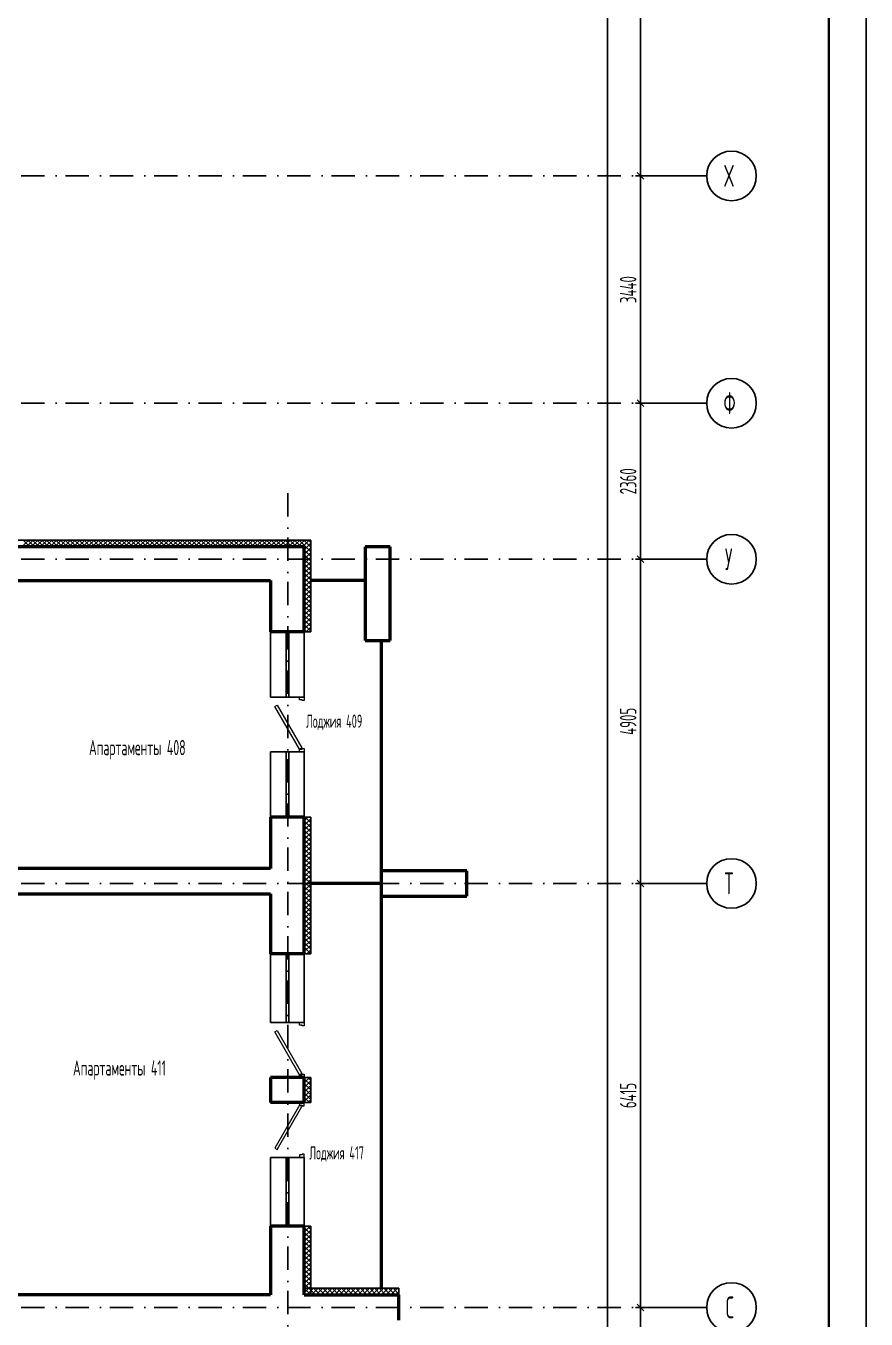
# Model space of a CAD drawing. Extents: x -1560602 to 321118, y -2308202 to -430103.
# Drawn here: x -1489144 to -1476440, y -2264810 to -2245244 of the extents above; entities that cross this region are included whole.
import ezdxf

# ---------------------------------------------------------------- set-up
doc = ezdxf.new("R2010")
doc.units = 0
doc.header["$MEASUREMENT"] = 0
doc.header["$PDSIZE"] = -5
doc.linetypes.add('Dot & Dashed', pattern=[670.277762, 352.777767, -176.388884, 0, -141.111112])
doc.linetypes.add('Штрихпунктирная', pattern=[0.670278, 0.352778, -0.176389, 0, -0.141111])
doc.layers.get('0').update_dxf_attribs({"color": 255, "linetype": 'CONTINUOUS'})
doc.layers.get('Defpoints').update_dxf_attribs({"linetype": 'CONTINUOUS'})
doc.layers.add('Двери', color=4, linetype='CONTINUOUS', lineweight=15)
doc.layers.add('стены', color=5, linetype='CONTINUOUS', lineweight=50)
for name, color, linetype in [('Оси', 253, 'Dot & Dashed'), ('отделка', 240, 'CONTINUOUS'), ('Текст', 7, 'CONTINUOUS'), ('Утеплитель', 6, 'CONTINUOUS')]:
    doc.layers.add(name, color=color, linetype=linetype)
doc.styles.add('GOST 2.304', font='CS_Gost2304.shx', dxfattribs={"width": 0.7})
doc.styles.get("Standard").update_dxf_attribs({"font": 'spds.shx', "width": 0.7, "height": 250})
doc.dimstyles.new('SPDS', dxfattribs={"dimscale": 100, "dimtxt": 2.5, "dimasz": 1, "dimexe": 0.75, "dimexo": 0.625, "dimtad": 1, "dimdec": 0, "dimtxsty": 'GOST 2.304', "dimblk": 'OBLIQUE', "dimcen": 2.5, "dimdle": 1, "dimadec": 0, "dimazin": 2, "dimtfac": 0.75, "dimtdec": 0, "dimtmove": 0, "dimatfit": 0, "dimfxl": 1, "dimtolj": 1, "dimarcsym": 1})

# ---------------------------------------------------------------- blocks, each defined once
blk = doc.blocks.new('_Oblique')
at = {"color": 0, "linetype": 'ByBlock', "lineweight": -2}
blk.add_line((-0.5, -0.5), (0.5, 0.5), dxfattribs=at)
blk = doc.blocks.new('*D228')
at = {"layer": 'Defpoints', "color": 0, "transparency": 16777216}
for p in [(-1479851, -2264634), (-1478851, -2264634), (-1478851, -2269464)]:
    blk.add_point(p, dxfattribs=at)
at = {"layer": 'отделка', "color": 0, "lineweight": -2, "transparency": 16777216}
for p, q in [((-1479851, -2269564), (-1479851, -2264534)), ((-1478913, -2264634), (-1479926, -2264634)), ((-1478913, -2269464), (-1479926, -2269464))]:
    blk.add_line(p, q, dxfattribs=at)
at = {"layer": 'отделка', "color": 0, "lineweight": -2, "transparency": 16777216, "xscale": 100, "yscale": 100, "zscale": 100}
for p, rotation in [((-1479851, -2264634), 90), ((-1479851, -2269464), 270)]:
    blk.add_blockref('_Oblique', p, dxfattribs=dict(at, rotation=rotation))
at = {"layer": 'отделка', "color": 0, "transparency": 16777216, "insert": (-1480038, -2267049), "char_height": 250, "attachment_point": 5, "rotation": 90, "style": 'GOST 2.304'}
blk.add_mtext('\\A1;4830', dxfattribs=at)
blk = doc.blocks.new('*D229')
at = {"layer": 'Defpoints', "color": 0, "transparency": 16777216}
for p in [(-1479851, -2258219), (-1478851, -2258219), (-1478851, -2264634)]:
    blk.add_point(p, dxfattribs=at)
at = {"layer": 'отделка', "color": 0, "lineweight": -2, "transparency": 16777216}
for p, q in [((-1479851, -2264734), (-1479851, -2258119)), ((-1478913, -2258219), (-1479926, -2258219)), ((-1478913, -2264634), (-1479926, -2264634))]:
    blk.add_line(p, q, dxfattribs=at)
at = {"layer": 'отделка', "color": 0, "lineweight": -2, "transparency": 16777216, "xscale": 100, "yscale": 100, "zscale": 100}
for p, rotation in [((-1479851, -2258219), 90), ((-1479851, -2264634), 270)]:
    blk.add_blockref('_Oblique', p, dxfattribs=dict(at, rotation=rotation))
at = {"layer": 'отделка', "color": 0, "transparency": 16777216, "insert": (-1480038, -2261426), "char_height": 250, "attachment_point": 5, "rotation": 90, "style": 'GOST 2.304'}
blk.add_mtext('\\A1;6415', dxfattribs=at)
blk = doc.blocks.new('*D230')
at = {"layer": 'Defpoints', "color": 0, "transparency": 16777216}
for p in [(-1479851, -2253314), (-1478851, -2253314), (-1478851, -2258219)]:
    blk.add_point(p, dxfattribs=at)
at = {"layer": 'отделка', "color": 0, "lineweight": -2, "transparency": 16777216}
for p, q in [((-1479851, -2258319), (-1479851, -2253214)), ((-1478913, -2253314), (-1479926, -2253314)), ((-1478913, -2258219), (-1479926, -2258219))]:
    blk.add_line(p, q, dxfattribs=at)
at = {"layer": 'отделка', "color": 0, "lineweight": -2, "transparency": 16777216, "xscale": 100, "yscale": 100, "zscale": 100}
for p, rotation in [((-1479851, -2253314), 90), ((-1479851, -2258219), 270)]:
    blk.add_blockref('_Oblique', p, dxfattribs=dict(at, rotation=rotation))
at = {"layer": 'отделка', "color": 0, "transparency": 16777216, "insert": (-1480038, -2255766), "char_height": 250, "attachment_point": 5, "rotation": 90, "style": 'GOST 2.304'}
blk.add_mtext('\\A1;4905', dxfattribs=at)
blk = doc.blocks.new('*D231')
at = {"layer": 'Defpoints', "color": 0, "transparency": 16777216}
for p in [(-1479851, -2250954), (-1478851, -2250954), (-1478851, -2253314)]:
    blk.add_point(p, dxfattribs=at)
at = {"layer": 'отделка', "color": 0, "lineweight": -2, "transparency": 16777216}
for p, q in [((-1479851, -2253414), (-1479851, -2250854)), ((-1478913, -2250954), (-1479926, -2250954)), ((-1478913, -2253314), (-1479926, -2253314))]:
    blk.add_line(p, q, dxfattribs=at)
at = {"layer": 'отделка', "color": 0, "lineweight": -2, "transparency": 16777216, "xscale": 100, "yscale": 100, "zscale": 100}
for p, rotation in [((-1479851, -2250954), 90), ((-1479851, -2253314), 270)]:
    blk.add_blockref('_Oblique', p, dxfattribs=dict(at, rotation=rotation))
at = {"layer": 'отделка', "color": 0, "transparency": 16777216, "insert": (-1480038, -2252134), "char_height": 250, "attachment_point": 5, "rotation": 90, "style": 'GOST 2.304'}
blk.add_mtext('\\A1;2360', dxfattribs=at)
blk = doc.blocks.new('*D232')
at = {"layer": 'Defpoints', "color": 0, "transparency": 16777216}
for p in [(-1479851, -2247514), (-1478851, -2247514), (-1478851, -2250954)]:
    blk.add_point(p, dxfattribs=at)
at = {"layer": 'отделка', "color": 0, "lineweight": -2, "transparency": 16777216}
for p, q in [((-1478913, -2247514), (-1479926, -2247514)), ((-1479851, -2251054), (-1479851, -2247414)), ((-1478913, -2250954), (-1479926, -2250954))]:
    blk.add_line(p, q, dxfattribs=at)
at = {"layer": 'отделка', "color": 0, "lineweight": -2, "transparency": 16777216, "xscale": 100, "yscale": 100, "zscale": 100}
for p, rotation in [((-1479851, -2247514), 90), ((-1479851, -2250954), 270)]:
    blk.add_blockref('_Oblique', p, dxfattribs=dict(at, rotation=rotation))
at = {"layer": 'отделка', "color": 0, "transparency": 16777216, "insert": (-1480038, -2249234), "char_height": 250, "attachment_point": 5, "rotation": 90, "style": 'GOST 2.304'}
blk.add_mtext('\\A1;3440', dxfattribs=at)
blk = doc.blocks.new('*D233')
at = {"layer": 'Defpoints', "color": 0, "transparency": 16777216}
for p in [(-1479851, -2241284), (-1478851, -2241284), (-1478851, -2247514)]:
    blk.add_point(p, dxfattribs=at)
at = {"layer": 'отделка', "color": 0, "lineweight": -2, "transparency": 16777216}
for p, q in [((-1478913, -2241284), (-1479926, -2241284)), ((-1479851, -2247614), (-1479851, -2241184)), ((-1478913, -2247514), (-1479926, -2247514))]:
    blk.add_line(p, q, dxfattribs=at)
at = {"layer": 'отделка', "color": 0, "lineweight": -2, "transparency": 16777216, "xscale": 100, "yscale": 100, "zscale": 100}
for p, rotation in [((-1479851, -2241284), 90), ((-1479851, -2247514), 270)]:
    blk.add_blockref('_Oblique', p, dxfattribs=dict(at, rotation=rotation))
at = {"layer": 'отделка', "color": 0, "transparency": 16777216, "insert": (-1480038, -2244399), "char_height": 250, "attachment_point": 5, "rotation": 90, "style": 'GOST 2.304'}
blk.add_mtext('\\A1;6230', dxfattribs=at)
blk = doc.blocks.new('*D237')
at = {"layer": 'Defpoints', "color": 0, "transparency": 16777216}
for p in [(-1480351, -2239464), (-1479851, -2239464), (-1478851, -2290924)]:
    blk.add_point(p, dxfattribs=at)
at = {"layer": 'отделка', "color": 0, "lineweight": -2, "transparency": 16777216}
for p, q in [((-1479913, -2239464), (-1480426, -2239464)), ((-1480351, -2291024), (-1480351, -2239364)), ((-1478913, -2290924), (-1480426, -2290924))]:
    blk.add_line(p, q, dxfattribs=at)
at = {"layer": 'отделка', "color": 0, "lineweight": -2, "transparency": 16777216, "xscale": 100, "yscale": 100, "zscale": 100}
for p, rotation in [((-1480351, -2239464), 90), ((-1480351, -2290924), 270)]:
    blk.add_blockref('_Oblique', p, dxfattribs=dict(at, rotation=rotation))
at = {"layer": 'отделка', "color": 0, "transparency": 16777216, "insert": (-1480538, -2265194), "char_height": 250, "attachment_point": 5, "rotation": 90, "style": 'GOST 2.304'}
blk.add_mtext('\\A1;51460', dxfattribs=at)

msp = doc.modelspace()

# ---------------------------------------------------------------- linework, layer by layer
at = {"color": 0, "lineweight": 35, "ltscale": 100}
msp.add_line((-1477001.6, -2235044.1), (-1477001.6, -2307671.1), dxfattribs=at)
at = {"layer": 'Defpoints', "color": 0, "linetype": 'Continuous', "ltscale": 100}
msp.add_line((-1476440.2, -2234544.1), (-1476440.2, -2308202.4), dxfattribs=at)
at = {"layer": 'Двери', "color": 0, "linetype": 'Continuous'}
for p, q in [((-1485380.7, -2255539.4), (-1485346.1, -2255519.4)), ((-1485005.7, -2256188.9), (-1485380.7, -2255539.4)), ((-1485346.1, -2255519.4), (-1484971.1, -2256168.9)), ((-1484935.7, -2255398.9), (-1485005.7, -2255398.9)), ((-1485005.7, -2255438.9), (-1485005.7, -2255398.9)), ((-1485005.7, -2255398.9), (-1484935.7, -2255398.9)), ((-1485005.7, -2255398.9), (-1484935.7, -2255398.9)), ((-1484965.7, -2255438.9), (-1485005.7, -2255438.9)), ((-1484965.7, -2255448.9), (-1484965.7, -2255438.9)), ((-1484935.7, -2255448.9), (-1484965.7, -2255448.9)), ((-1484935.7, -2255398.9), (-1484935.7, -2255448.9)), ((-1484971.1, -2256168.9), (-1485005.7, -2256188.9)), ((-1484965.7, -2256188.9), (-1484965.7, -2256178.9)), ((-1484965.7, -2256178.9), (-1484935.7, -2256178.9)), ((-1484935.7, -2256178.9), (-1484935.7, -2256228.9)), ((-1485005.7, -2256228.9), (-1485005.7, -2256188.9)), ((-1485005.7, -2256188.9), (-1484965.7, -2256188.9)), ((-1484935.7, -2256228.9), (-1485005.7, -2256228.9)), ((-1484935.7, -2256228.9), (-1485005.7, -2256228.9)), ((-1485005.7, -2256228.9), (-1484935.7, -2256228.9)), ((-1485380.7, -2260464.4), (-1485346.1, -2260444.4)), ((-1485005.7, -2261113.9), (-1485380.7, -2260464.4)), ((-1485346.1, -2260444.4), (-1484971.1, -2261093.9)), ((-1485005.7, -2260363.9), (-1485005.7, -2260323.9)), ((-1484965.7, -2260363.9), (-1485005.7, -2260363.9)), ((-1484965.7, -2260373.9), (-1484965.7, -2260363.9)), ((-1484935.7, -2260373.9), (-1484965.7, -2260373.9)), ((-1484935.7, -2260323.9), (-1484935.7, -2260373.9)), ((-1484971.1, -2261093.9), (-1485005.7, -2261113.9)), ((-1485005.7, -2261153.9), (-1485005.7, -2261113.9)), ((-1485005.7, -2261113.9), (-1484965.7, -2261113.9)), ((-1484965.7, -2261113.9), (-1484965.7, -2261103.9)), ((-1484965.7, -2261103.9), (-1484935.7, -2261103.9)), ((-1484935.7, -2261103.9), (-1484935.7, -2261153.9)), ((-1485005.7, -2261573.9), (-1485380.7, -2262223.4)), ((-1485346.1, -2262243.4), (-1484971.1, -2261593.9)), ((-1485005.7, -2261533.9), (-1485005.7, -2261573.9)), ((-1485005.7, -2261573.9), (-1484965.7, -2261573.9)), ((-1484971.1, -2261593.9), (-1485005.7, -2261573.9)), ((-1484965.7, -2261573.9), (-1484965.7, -2261583.9)), ((-1484965.7, -2261583.9), (-1484935.7, -2261583.9)), ((-1484935.7, -2261583.9), (-1484935.7, -2261533.9)), ((-1485380.7, -2262223.4), (-1485346.1, -2262243.4)), ((-1484965.7, -2262323.9), (-1485005.7, -2262323.9)), ((-1485005.7, -2262323.9), (-1485005.7, -2262363.9)), ((-1484935.7, -2262313.9), (-1484965.7, -2262313.9)), ((-1484965.7, -2262313.9), (-1484965.7, -2262323.9)), ((-1484935.7, -2262363.9), (-1484935.7, -2262313.9))]:
    msp.add_line(p, q, dxfattribs=at)
at = {"layer": 'Оси', "color": 0, "linetype": 'Штрихпунктирная', "lineweight": -3, "ltscale": 1000}
for p, q in [((-1505305.6, -2247513.9), (-1478850.7, -2247513.9)), ((-1505305.6, -2250953.9), (-1478850.7, -2250953.9)), ((-1485185.7, -2252313.9), (-1485185.7, -2295548.9)), ((-1505305.6, -2253313.9), (-1478850.7, -2253313.9)), ((-1505305.6, -2258218.9), (-1478850.7, -2258218.9)), ((-1505305.6, -2264633.9), (-1478850.7, -2264633.9))]:
    msp.add_line(p, q, dxfattribs=at)
at = {"layer": 'Оси', "color": 0, "linetype": 'Continuous', "ltscale": 100}
for centre in [(-1478475.7, -2247513.9), (-1478475.7, -2250953.9), (-1478475.7, -2253313.9), (-1478475.7, -2258218.9), (-1478475.7, -2264633.9)]:
    msp.add_circle(centre, 375, dxfattribs=at)
at = {"layer": 'отделка', "color": 0, "ltscale": 100}
for p, q in [((-1485445.7, -2255398.9), (-1485445.7, -2254413.9)), ((-1485210.7, -2255398.9), (-1485210.7, -2254413.9)), ((-1485170.7, -2255398.9), (-1485170.7, -2254413.9)), ((-1484935.7, -2254413.9), (-1484935.7, -2255398.9)), ((-1484935.7, -2255398.9), (-1485445.7, -2255398.9)), ((-1485445.7, -2257213.9), (-1485445.7, -2256228.9)), ((-1484935.7, -2256228.9), (-1485445.7, -2256228.9)), ((-1485210.7, -2257213.9), (-1485210.7, -2256228.9)), ((-1485170.7, -2257213.9), (-1485170.7, -2256228.9)), ((-1484935.7, -2256228.9), (-1484935.7, -2257213.9)), ((-1485445.7, -2259283.9), (-1485445.7, -2260323.9)), ((-1485210.7, -2260323.9), (-1485210.7, -2259283.9)), ((-1485170.7, -2260323.9), (-1485170.7, -2259283.9)), ((-1484935.7, -2260323.9), (-1484935.7, -2259283.9)), ((-1485445.7, -2260323.9), (-1484935.7, -2260323.9)), ((-1485445.7, -2262363.9), (-1484935.7, -2262363.9)), ((-1485445.7, -2262363.9), (-1485445.7, -2263403.9)), ((-1485210.7, -2263403.9), (-1485210.7, -2262363.9)), ((-1485170.7, -2263403.9), (-1485170.7, -2262363.9)), ((-1484935.7, -2263403.9), (-1484935.7, -2262363.9)), ((-1485445.7, -2263403.9), (-1484935.7, -2263403.9))]:
    msp.add_line(p, q, dxfattribs=at)
at = {"layer": 'стены', "color": 0, "linetype": 'Continuous'}
for p, q in [((-1484935.7, -2253123.9), (-1490935.7, -2253123.9)), ((-1484935.7, -2254413.9), (-1484935.7, -2253123.9)), ((-1484015.7, -2253123.9), (-1484015.7, -2254543.9)), ((-1483635.7, -2253123.9), (-1484015.7, -2253123.9)), ((-1484015.7, -2253123.9), (-1484015.7, -2254543.9)), ((-1483635.7, -2253123.9), (-1484015.7, -2253123.9)), ((-1483635.7, -2254543.9), (-1483635.7, -2253123.9)), ((-1489375.7, -2253633.9), (-1485445.7, -2253633.9)), ((-1485445.7, -2253633.9), (-1485445.7, -2254413.9)), ((-1485005.7, -2254413.9), (-1485445.7, -2254413.9)), ((-1484935.7, -2254413.9), (-1485005.7, -2254413.9)), ((-1484015.7, -2254543.9), (-1483635.7, -2254543.9)), ((-1484015.7, -2254543.9), (-1483635.7, -2254543.9)), ((-1485005.7, -2257213.9), (-1485445.7, -2257213.9)), ((-1485445.7, -2257213.9), (-1485445.7, -2257993.9)), ((-1484935.7, -2257213.9), (-1485005.7, -2257213.9)), ((-1484935.7, -2259283.9), (-1484935.7, -2257213.9)), ((-1485445.7, -2257993.9), (-1491835.7, -2257993.9)), ((-1482475.7, -2258028.9), (-1483765.7, -2258028.9)), ((-1482475.7, -2258408.9), (-1482475.7, -2258028.9)), ((-1491065.7, -2258373.9), (-1486495.7, -2258373.9)), ((-1486495.7, -2258373.9), (-1485445.7, -2258373.9)), ((-1485445.7, -2258373.9), (-1485445.7, -2259283.9)), ((-1483765.7, -2258408.9), (-1482475.7, -2258408.9)), ((-1485005.7, -2259283.9), (-1485445.7, -2259283.9)), ((-1484935.7, -2259283.9), (-1485005.7, -2259283.9)), ((-1484935.7, -2259283.9), (-1485005.7, -2259283.9)), ((-1485005.7, -2261153.9), (-1485445.7, -2261153.9)), ((-1485445.7, -2261153.9), (-1485445.7, -2261348.9)), ((-1484935.7, -2261153.9), (-1485005.7, -2261153.9)), ((-1484935.7, -2261153.9), (-1485005.7, -2261153.9)), ((-1484935.7, -2261533.9), (-1484935.7, -2261153.9)), ((-1485445.7, -2261343.9), (-1485445.7, -2261533.9)), ((-1485005.7, -2261533.9), (-1485445.7, -2261533.9)), ((-1484935.7, -2261533.9), (-1485005.7, -2261533.9)), ((-1485005.7, -2263403.9), (-1485445.7, -2263403.9)), ((-1485445.7, -2263403.9), (-1485445.7, -2264443.9)), ((-1484935.7, -2263403.9), (-1485005.7, -2263403.9)), ((-1484935.7, -2263403.9), (-1485005.7, -2263403.9)), ((-1484935.7, -2264443.9), (-1484935.7, -2263403.9)), ((-1485445.7, -2263566.3), (-1485445.7, -2264421.3)), ((-1486615.7, -2264443.9), (-1489375.7, -2264443.9)), ((-1485445.7, -2264443.9), (-1486615.7, -2264443.9)), ((-1485468.2, -2264443.8), (-1486473.2, -2264443.8)), ((-1484935.7, -2264443.9), (-1483505.7, -2264443.9))]:
    msp.add_line(p, q, dxfattribs=at)
at = {"layer": 'стены', "color": 0, "ltscale": 100}
for p, q in [((-1484015.7, -2253633.9), (-1484835.7, -2253633.9)), ((-1483765.7, -2264343.9), (-1483765.7, -2254543.9)), ((-1483765.7, -2258218.9), (-1484835.7, -2258218.9)), ((-1483505.7, -2264823.9), (-1483505.7, -2264443.9))]:
    msp.add_line(p, q, dxfattribs=at)
at = {"layer": 'Утеплитель', "color": 0, "linetype": 'Continuous'}
for p, q in [((-1484835.7, -2253023.9), (-1490835.7, -2253023.9)), ((-1489204.1, -2253123.9), (-1489104.1, -2253023.9)), ((-1489084.9, -2253123.9), (-1489184.9, -2253023.9)), ((-1489133.4, -2253123.9), (-1489033.4, -2253023.9)), ((-1489014.1, -2253123.9), (-1489114.1, -2253023.9)), ((-1489062.7, -2253123.9), (-1488962.7, -2253023.9)), ((-1488943.4, -2253123.9), (-1489043.4, -2253023.9)), ((-1488992, -2253123.9), (-1488892, -2253023.9)), ((-1488872.7, -2253123.9), (-1488972.7, -2253023.9)), ((-1488921.3, -2253123.9), (-1488821.3, -2253023.9)), ((-1488802, -2253123.9), (-1488902, -2253023.9)), ((-1488850.6, -2253123.9), (-1488750.6, -2253023.9)), ((-1488731.3, -2253123.9), (-1488831.3, -2253023.9)), ((-1488779.8, -2253123.9), (-1488679.8, -2253023.9)), ((-1488660.6, -2253123.9), (-1488760.6, -2253023.9)), ((-1488709.1, -2253123.9), (-1488609.1, -2253023.9)), ((-1488589.9, -2253123.9), (-1488689.9, -2253023.9)), ((-1488638.4, -2253123.9), (-1488538.4, -2253023.9)), ((-1488519.2, -2253123.9), (-1488619.2, -2253023.9)), ((-1488567.7, -2253123.9), (-1488467.7, -2253023.9)), ((-1488448.5, -2253123.9), (-1488548.5, -2253023.9)), ((-1488497, -2253123.9), (-1488397, -2253023.9)), ((-1488377.8, -2253123.9), (-1488477.8, -2253023.9)), ((-1488426.3, -2253123.9), (-1488326.3, -2253023.9)), ((-1488307, -2253123.9), (-1488407, -2253023.9)), ((-1488355.6, -2253123.9), (-1488255.6, -2253023.9)), ((-1488236.3, -2253123.9), (-1488336.3, -2253023.9)), ((-1488284.9, -2253123.9), (-1488184.9, -2253023.9)), ((-1488165.6, -2253123.9), (-1488265.6, -2253023.9)), ((-1488214.2, -2253123.9), (-1488114.2, -2253023.9)), ((-1488094.9, -2253123.9), (-1488194.9, -2253023.9)), ((-1488143.5, -2253123.9), (-1488043.5, -2253023.9)), ((-1488024.2, -2253123.9), (-1488124.2, -2253023.9)), ((-1488072.7, -2253123.9), (-1487972.7, -2253023.9)), ((-1487953.5, -2253123.9), (-1488053.5, -2253023.9)), ((-1488002, -2253123.9), (-1487902, -2253023.9)), ((-1487882.8, -2253123.9), (-1487982.8, -2253023.9)), ((-1487931.3, -2253123.9), (-1487831.3, -2253023.9)), ((-1487812.1, -2253123.9), (-1487912.1, -2253023.9)), ((-1487860.6, -2253123.9), (-1487760.6, -2253023.9)), ((-1487741.4, -2253123.9), (-1487841.4, -2253023.9)), ((-1487789.9, -2253123.9), (-1487689.9, -2253023.9)), ((-1487670.6, -2253123.9), (-1487770.6, -2253023.9)), ((-1487719.2, -2253123.9), (-1487619.2, -2253023.9)), ((-1487599.9, -2253123.9), (-1487699.9, -2253023.9)), ((-1487648.5, -2253123.9), (-1487548.5, -2253023.9)), ((-1487529.2, -2253123.9), (-1487629.2, -2253023.9)), ((-1487577.8, -2253123.9), (-1487477.8, -2253023.9)), ((-1487458.5, -2253123.9), (-1487558.5, -2253023.9)), ((-1487507.1, -2253123.9), (-1487407.1, -2253023.9)), ((-1487387.8, -2253123.9), (-1487487.8, -2253023.9)), ((-1487436.3, -2253123.9), (-1487336.3, -2253023.9)), ((-1487317.1, -2253123.9), (-1487417.1, -2253023.9)), ((-1487365.6, -2253123.9), (-1487265.6, -2253023.9)), ((-1487246.4, -2253123.9), (-1487346.4, -2253023.9)), ((-1487294.9, -2253123.9), (-1487194.9, -2253023.9)), ((-1487175.7, -2253123.9), (-1487275.7, -2253023.9)), ((-1487224.2, -2253123.9), (-1487124.2, -2253023.9)), ((-1487105, -2253123.9), (-1487205, -2253023.9)), ((-1487153.5, -2253123.9), (-1487053.5, -2253023.9)), ((-1487034.2, -2253123.9), (-1487134.2, -2253023.9)), ((-1487082.8, -2253123.9), (-1486982.8, -2253023.9)), ((-1486963.5, -2253123.9), (-1487063.5, -2253023.9)), ((-1487012.1, -2253123.9), (-1486912.1, -2253023.9)), ((-1486892.8, -2253123.9), (-1486992.8, -2253023.9)), ((-1486941.4, -2253123.9), (-1486841.4, -2253023.9)), ((-1486822.1, -2253123.9), (-1486922.1, -2253023.9)), ((-1486870.7, -2253123.9), (-1486770.7, -2253023.9)), ((-1486751.4, -2253123.9), (-1486851.4, -2253023.9)), ((-1486799.9, -2253123.9), (-1486699.9, -2253023.9)), ((-1486680.7, -2253123.9), (-1486780.7, -2253023.9)), ((-1486729.2, -2253123.9), (-1486629.2, -2253023.9)), ((-1486610, -2253123.9), (-1486710, -2253023.9)), ((-1486658.5, -2253123.9), (-1486558.5, -2253023.9)), ((-1486539.3, -2253123.9), (-1486639.3, -2253023.9)), ((-1486587.8, -2253123.9), (-1486487.8, -2253023.9)), ((-1486468.6, -2253123.9), (-1486568.6, -2253023.9)), ((-1486517.1, -2253123.9), (-1486417.1, -2253023.9)), ((-1486397.9, -2253123.9), (-1486497.9, -2253023.9)), ((-1486446.4, -2253123.9), (-1486346.4, -2253023.9)), ((-1486327.1, -2253123.9), (-1486427.1, -2253023.9)), ((-1486375.7, -2253123.9), (-1486275.7, -2253023.9)), ((-1486256.4, -2253123.9), (-1486356.4, -2253023.9)), ((-1486305, -2253123.9), (-1486205, -2253023.9)), ((-1486185.7, -2253123.9), (-1486285.7, -2253023.9)), ((-1486234.3, -2253123.9), (-1486134.3, -2253023.9)), ((-1486115, -2253123.9), (-1486215, -2253023.9)), ((-1486163.6, -2253123.9), (-1486063.6, -2253023.9)), ((-1486044.3, -2253123.9), (-1486144.3, -2253023.9)), ((-1486092.8, -2253123.9), (-1485992.8, -2253023.9)), ((-1485973.6, -2253123.9), (-1486073.6, -2253023.9)), ((-1486022.1, -2253123.9), (-1485922.1, -2253023.9)), ((-1485902.9, -2253123.9), (-1486002.9, -2253023.9)), ((-1485951.4, -2253123.9), (-1485851.4, -2253023.9)), ((-1485832.2, -2253123.9), (-1485932.2, -2253023.9)), ((-1485880.7, -2253123.9), (-1485780.7, -2253023.9)), ((-1485761.5, -2253123.9), (-1485861.5, -2253023.9)), ((-1485810, -2253123.9), (-1485710, -2253023.9)), ((-1485690.7, -2253123.9), (-1485790.7, -2253023.9)), ((-1485739.3, -2253123.9), (-1485639.3, -2253023.9)), ((-1485620, -2253123.9), (-1485720, -2253023.9)), ((-1485668.6, -2253123.9), (-1485568.6, -2253023.9)), ((-1485549.3, -2253123.9), (-1485649.3, -2253023.9)), ((-1485597.9, -2253123.9), (-1485497.9, -2253023.9)), ((-1485478.6, -2253123.9), (-1485578.6, -2253023.9)), ((-1485527.2, -2253123.9), (-1485427.2, -2253023.9)), ((-1485407.9, -2253123.9), (-1485507.9, -2253023.9)), ((-1485456.4, -2253123.9), (-1485356.4, -2253023.9)), ((-1485337.2, -2253123.9), (-1485437.2, -2253023.9)), ((-1485385.7, -2253123.9), (-1485285.7, -2253023.9)), ((-1485266.5, -2253123.9), (-1485366.5, -2253023.9)), ((-1485315, -2253123.9), (-1485215, -2253023.9)), ((-1485195.8, -2253123.9), (-1485295.8, -2253023.9)), ((-1485244.3, -2253123.9), (-1485144.3, -2253023.9)), ((-1485125.1, -2253123.9), (-1485225.1, -2253023.9)), ((-1485173.6, -2253123.9), (-1485073.6, -2253023.9)), ((-1485054.4, -2253123.9), (-1485154.4, -2253023.9)), ((-1485102.9, -2253123.9), (-1485002.9, -2253023.9)), ((-1484983.6, -2253123.9), (-1485083.6, -2253023.9)), ((-1485032.2, -2253123.9), (-1484932.2, -2253023.9)), ((-1484924.3, -2253112.5), (-1485012.9, -2253023.9)), ((-1484961.5, -2253123.9), (-1484861.5, -2253023.9)), ((-1484889, -2253077.1), (-1484942.2, -2253023.9)), ((-1484853.6, -2253041.8), (-1484871.5, -2253023.9)), ((-1484835.7, -2253059.7), (-1484853.6, -2253041.8)), ((-1484835.7, -2254413.9), (-1484835.7, -2253023.9)), ((-1484935.7, -2253168.9), (-1484835.7, -2253068.9)), ((-1484935.7, -2253239.6), (-1484835.7, -2253139.6)), ((-1484835.7, -2253271.8), (-1484935.7, -2253171.8)), ((-1484935.7, -2253310.3), (-1484835.7, -2253210.3)), ((-1484835.7, -2253342.5), (-1484935.7, -2253242.5)), ((-1484835.7, -2253201.1), (-1484924.3, -2253112.5)), ((-1484835.7, -2253130.4), (-1484889, -2253077.1)), ((-1484935.7, -2253381), (-1484835.7, -2253281)), ((-1484835.7, -2253413.2), (-1484935.7, -2253313.2)), ((-1484935.7, -2253451.7), (-1484835.7, -2253351.7)), ((-1484835.7, -2253483.9), (-1484935.7, -2253383.9)), ((-1484935.7, -2253522.4), (-1484835.7, -2253422.4)), ((-1484835.7, -2253554.6), (-1484935.7, -2253454.6)), ((-1484935.7, -2253593.1), (-1484835.7, -2253493.1)), ((-1484835.7, -2253625.4), (-1484935.7, -2253525.4)), ((-1484935.7, -2253663.9), (-1484835.7, -2253563.9)), ((-1484835.7, -2253696.1), (-1484935.7, -2253596.1)), ((-1484935.7, -2253734.6), (-1484835.7, -2253634.6)), ((-1484835.7, -2253766.8), (-1484935.7, -2253666.8)), ((-1484935.7, -2253805.3), (-1484835.7, -2253705.3)), ((-1484835.7, -2253837.5), (-1484935.7, -2253737.5)), ((-1484935.7, -2253876), (-1484835.7, -2253776)), ((-1484835.7, -2253908.2), (-1484935.7, -2253808.2)), ((-1484935.7, -2253946.7), (-1484835.7, -2253846.7)), ((-1484835.7, -2253978.9), (-1484935.7, -2253878.9)), ((-1484935.7, -2254017.4), (-1484835.7, -2253917.4)), ((-1484835.7, -2254049.6), (-1484935.7, -2253949.6)), ((-1484935.7, -2254088.1), (-1484835.7, -2253988.1)), ((-1484835.7, -2254120.3), (-1484935.7, -2254020.3)), ((-1484935.7, -2254158.8), (-1484835.7, -2254058.8)), ((-1484835.7, -2254191), (-1484935.7, -2254091)), ((-1484935.7, -2254229.5), (-1484835.7, -2254129.5)), ((-1484835.7, -2254261.7), (-1484935.7, -2254161.7)), ((-1484935.7, -2254300.3), (-1484835.7, -2254200.3)), ((-1484835.7, -2254332.5), (-1484935.7, -2254232.5)), ((-1484935.7, -2254371), (-1484835.7, -2254271)), ((-1484835.7, -2254403.2), (-1484935.7, -2254303.2)), ((-1484895.7, -2254413.9), (-1484935.7, -2254373.9)), ((-1484835.7, -2254413.9), (-1484935.7, -2254413.9)), ((-1484908, -2254413.9), (-1484835.7, -2254341.7)), ((-1484837.3, -2254413.9), (-1484835.7, -2254412.4)), ((-1484835.7, -2257213.9), (-1484935.7, -2257213.9)), ((-1484935.7, -2257270.1), (-1484879.5, -2257213.9)), ((-1484935.7, -2257340.8), (-1484835.7, -2257240.8)), ((-1484835.7, -2257373), (-1484935.7, -2257273)), ((-1484935.7, -2257411.5), (-1484835.7, -2257311.5)), ((-1484835.7, -2257443.7), (-1484935.7, -2257343.7)), ((-1484835.7, -2257302.3), (-1484924.1, -2257213.9)), ((-1484835.7, -2257231.6), (-1484853.4, -2257213.9)), ((-1484835.7, -2259283.9), (-1484835.7, -2257213.9)), ((-1484935.7, -2257482.2), (-1484835.7, -2257382.2)), ((-1484835.7, -2257514.4), (-1484935.7, -2257414.4)), ((-1484935.7, -2257552.9), (-1484835.7, -2257452.9)), ((-1484835.7, -2257585.2), (-1484935.7, -2257485.2)), ((-1484935.7, -2257623.7), (-1484835.7, -2257523.7)), ((-1484835.7, -2257655.9), (-1484935.7, -2257555.9)), ((-1484935.7, -2257694.4), (-1484835.7, -2257594.4)), ((-1484835.7, -2257726.6), (-1484935.7, -2257626.6)), ((-1484935.7, -2257765.1), (-1484835.7, -2257665.1)), ((-1484835.7, -2257797.3), (-1484935.7, -2257697.3)), ((-1484935.7, -2257835.8), (-1484835.7, -2257735.8)), ((-1484835.7, -2257868), (-1484935.7, -2257768)), ((-1484935.7, -2257906.5), (-1484835.7, -2257806.5)), ((-1484835.7, -2257938.7), (-1484935.7, -2257838.7)), ((-1484935.7, -2257977.2), (-1484835.7, -2257877.2)), ((-1484835.7, -2258009.4), (-1484935.7, -2257909.4)), ((-1484935.7, -2258047.9), (-1484835.7, -2257947.9)), ((-1484835.7, -2258080.1), (-1484935.7, -2257980.1)), ((-1484935.7, -2258118.6), (-1484835.7, -2258018.6)), ((-1484835.7, -2258150.8), (-1484935.7, -2258050.8)), ((-1484935.7, -2258189.3), (-1484835.7, -2258089.3)), ((-1484835.7, -2258221.5), (-1484935.7, -2258121.5)), ((-1484935.7, -2258260.1), (-1484835.7, -2258160.1)), ((-1484835.7, -2258292.3), (-1484935.7, -2258192.3)), ((-1484935.7, -2258330.8), (-1484835.7, -2258230.8)), ((-1484835.7, -2258363), (-1484935.7, -2258263)), ((-1484935.7, -2258401.5), (-1484835.7, -2258301.5)), ((-1484835.7, -2258433.7), (-1484935.7, -2258333.7)), ((-1484935.7, -2258472.2), (-1484835.7, -2258372.2)), ((-1484835.7, -2258504.4), (-1484935.7, -2258404.4)), ((-1484935.7, -2258542.9), (-1484835.7, -2258442.9)), ((-1484835.7, -2258575.1), (-1484935.7, -2258475.1)), ((-1484935.7, -2258613.6), (-1484835.7, -2258513.6)), ((-1484835.7, -2258645.8), (-1484935.7, -2258545.8)), ((-1484935.7, -2258684.3), (-1484835.7, -2258584.3)), ((-1484835.7, -2258716.5), (-1484935.7, -2258616.5)), ((-1484935.7, -2258755), (-1484835.7, -2258655)), ((-1484835.7, -2258787.2), (-1484935.7, -2258687.2)), ((-1484935.7, -2258825.7), (-1484835.7, -2258725.7)), ((-1484835.7, -2258857.9), (-1484935.7, -2258757.9)), ((-1484935.7, -2258896.4), (-1484835.7, -2258796.4)), ((-1484835.7, -2258928.7), (-1484935.7, -2258828.7)), ((-1484935.7, -2258967.2), (-1484835.7, -2258867.2)), ((-1484835.7, -2258999.4), (-1484935.7, -2258899.4)), ((-1484935.7, -2259037.9), (-1484835.7, -2258937.9)), ((-1484835.7, -2259070.1), (-1484935.7, -2258970.1)), ((-1484935.7, -2259108.6), (-1484835.7, -2259008.6)), ((-1484835.7, -2259140.8), (-1484935.7, -2259040.8)), ((-1484935.7, -2259179.3), (-1484835.7, -2259079.3)), ((-1484835.7, -2259211.5), (-1484935.7, -2259111.5)), ((-1484935.7, -2259250), (-1484835.7, -2259150)), ((-1484835.7, -2259282.2), (-1484935.7, -2259182.2)), ((-1484904.8, -2259283.9), (-1484935.7, -2259252.9)), ((-1484835.7, -2259283.9), (-1484935.7, -2259283.9)), ((-1484898.9, -2259283.9), (-1484835.7, -2259220.7)), ((-1484835.7, -2261153.9), (-1484935.7, -2261153.9)), ((-1484935.7, -2261164), (-1484925.6, -2261153.9)), ((-1484935.7, -2261234.7), (-1484854.9, -2261153.9)), ((-1484835.7, -2261272.7), (-1484935.7, -2261172.7)), ((-1484935.7, -2261305.4), (-1484835.7, -2261205.4)), ((-1484835.7, -2261343.4), (-1484935.7, -2261243.4)), ((-1484835.7, -2261202), (-1484883.9, -2261153.9)), ((-1484835.7, -2261533.9), (-1484835.7, -2261153.9)), ((-1484935.7, -2261376.1), (-1484835.7, -2261276.1)), ((-1484835.7, -2261414.1), (-1484935.7, -2261314.1)), ((-1484935.7, -2261446.9), (-1484835.7, -2261346.9)), ((-1484835.7, -2261484.9), (-1484935.7, -2261384.9)), ((-1484935.7, -2261517.6), (-1484835.7, -2261417.6)), ((-1484857.4, -2261533.9), (-1484935.7, -2261455.6)), ((-1484928.1, -2261533.9), (-1484935.7, -2261526.3)), ((-1484835.7, -2261533.9), (-1484935.7, -2261533.9)), ((-1484881.4, -2261533.9), (-1484835.7, -2261488.3)), ((-1484835.7, -2263403.9), (-1484935.7, -2263403.9)), ((-1484935.7, -2263421.9), (-1484917.7, -2263403.9)), ((-1484935.7, -2263492.6), (-1484847, -2263403.9)), ((-1484835.7, -2263454.1), (-1484886, -2263403.9)), ((-1484835.7, -2264443.9), (-1484835.7, -2263403.9)), ((-1484835.7, -2263524.8), (-1484935.7, -2263424.8)), ((-1484935.7, -2263563.4), (-1484835.7, -2263463.4)), ((-1484835.7, -2263595.6), (-1484935.7, -2263495.6)), ((-1484935.7, -2263634.1), (-1484835.7, -2263534.1)), ((-1484835.7, -2263666.3), (-1484935.7, -2263566.3)), ((-1484935.7, -2263704.8), (-1484835.7, -2263604.8)), ((-1484835.7, -2263737), (-1484935.7, -2263637)), ((-1484935.7, -2263775.5), (-1484835.7, -2263675.5)), ((-1484835.7, -2263807.7), (-1484935.7, -2263707.7)), ((-1484935.7, -2263846.2), (-1484835.7, -2263746.2)), ((-1484835.7, -2263878.4), (-1484935.7, -2263778.4)), ((-1484935.7, -2263916.9), (-1484835.7, -2263816.9)), ((-1484835.7, -2263949.1), (-1484935.7, -2263849.1)), ((-1484935.7, -2263987.6), (-1484835.7, -2263887.6)), ((-1484835.7, -2264019.8), (-1484935.7, -2263919.8)), ((-1484935.7, -2264058.3), (-1484835.7, -2263958.3)), ((-1484835.7, -2264090.5), (-1484935.7, -2263990.5)), ((-1484935.7, -2264129), (-1484835.7, -2264029)), ((-1484835.7, -2264161.2), (-1484935.7, -2264061.2)), ((-1484935.7, -2264199.7), (-1484835.7, -2264099.7)), ((-1484835.7, -2264232), (-1484935.7, -2264132)), ((-1484935.7, -2264270.5), (-1484835.7, -2264170.5)), ((-1484835.7, -2264302.7), (-1484935.7, -2264202.7)), ((-1484935.7, -2264341.2), (-1484835.7, -2264241.2)), ((-1484835.7, -2264373.4), (-1484935.7, -2264273.4)), ((-1484935.7, -2264411.9), (-1484835.7, -2264311.9)), ((-1483505.7, -2264343.9), (-1484935.7, -2264343.9)), ((-1484935.7, -2264411.9), (-1484867.8, -2264343.9)), ((-1484835.9, -2264443.9), (-1484935.7, -2264344.1)), ((-1484835.9, -2264443.9), (-1484935.7, -2264344.1)), ((-1484897.1, -2264443.9), (-1484797.1, -2264343.9)), ((-1484897.1, -2264443.9), (-1484835.7, -2264382.6)), ((-1484765.2, -2264443.9), (-1484865.2, -2264343.9)), ((-1484826.3, -2264443.9), (-1484726.3, -2264343.9)), ((-1484694.5, -2264443.9), (-1484794.5, -2264343.9)), ((-1484755.6, -2264443.9), (-1484655.6, -2264343.9)), ((-1484623.8, -2264443.9), (-1484723.8, -2264343.9)), ((-1484684.9, -2264443.9), (-1484584.9, -2264343.9)), ((-1484553.1, -2264443.9), (-1484653.1, -2264343.9)), ((-1484614.2, -2264443.9), (-1484514.2, -2264343.9)), ((-1484482.4, -2264443.9), (-1484582.4, -2264343.9)), ((-1484543.5, -2264443.9), (-1484443.5, -2264343.9)), ((-1484411.7, -2264443.9), (-1484511.7, -2264343.9)), ((-1484472.8, -2264443.9), (-1484372.8, -2264343.9)), ((-1484341, -2264443.9), (-1484441, -2264343.9)), ((-1484402.1, -2264443.9), (-1484302.1, -2264343.9)), ((-1484270.2, -2264443.9), (-1484370.2, -2264343.9)), ((-1484331.4, -2264443.9), (-1484231.4, -2264343.9)), ((-1484199.5, -2264443.9), (-1484299.5, -2264343.9)), ((-1484260.7, -2264443.9), (-1484160.7, -2264343.9)), ((-1484128.8, -2264443.9), (-1484228.8, -2264343.9)), ((-1484189.9, -2264443.9), (-1484089.9, -2264343.9)), ((-1484058.1, -2264443.9), (-1484158.1, -2264343.9)), ((-1484119.2, -2264443.9), (-1484019.2, -2264343.9)), ((-1483987.4, -2264443.9), (-1484087.4, -2264343.9)), ((-1484048.5, -2264443.9), (-1483948.5, -2264343.9)), ((-1483916.7, -2264443.9), (-1484016.7, -2264343.9)), ((-1483977.8, -2264443.9), (-1483877.8, -2264343.9)), ((-1483846, -2264443.9), (-1483946, -2264343.9)), ((-1483907.1, -2264443.9), (-1483807.1, -2264343.9)), ((-1483775.3, -2264443.9), (-1483875.3, -2264343.9)), ((-1483836.4, -2264443.9), (-1483736.4, -2264343.9)), ((-1483704.6, -2264443.9), (-1483804.6, -2264343.9)), ((-1483765.7, -2264443.9), (-1483665.7, -2264343.9)), ((-1483633.8, -2264443.9), (-1483733.8, -2264343.9)), ((-1483695, -2264443.9), (-1483595, -2264343.9)), ((-1483563.1, -2264443.9), (-1483663.1, -2264343.9)), ((-1483624.3, -2264443.9), (-1483524.3, -2264343.9)), ((-1483505.7, -2264430.6), (-1483592.4, -2264343.9)), ((-1483553.5, -2264443.9), (-1483505.7, -2264396.1)), ((-1483505.7, -2264359.9), (-1483521.7, -2264343.9)), ((-1484906.6, -2264443.9), (-1484935.7, -2264414.8)), ((-1484906.6, -2264443.9), (-1484935.7, -2264414.8))]:
    msp.add_line(p, q, dxfattribs=at)
at = {"layer": 'Утеплитель', "color": 0, "ltscale": 100}
for p, q in [((-1484935.7, -2261153.9), (-1484835.7, -2261153.9)), ((-1484835.7, -2261153.9), (-1484835.7, -2261533.9)), ((-1484835.7, -2261533.9), (-1484935.7, -2261533.9)), ((-1483505.7, -2264443.9), (-1483505.7, -2264343.9))]:
    msp.add_line(p, q, dxfattribs=at)

# ---------------------------------------------------------------- texts
at = {"layer": 'Оси', "color": 0, "linetype": 'Continuous', "width": 0.7}
for s, p in [('Х', (-1478585.5, -2247677.1)), ('Ф', (-1478597, -2251117.1)), ('У', (-1478573.9, -2253479.4)), ('Т', (-1478579.7, -2258382.1)), ('С', (-1478562.4, -2264797))]:
    msp.add_text(s, height=330, dxfattribs=at).set_placement(p)
at = {"layer": 'Текст', "color": 0, "linetype": 'Continuous', "width": 0.7}
for s, height, p in [('Лоджия 409', 200, (-1484908.2, -2255864.1)), ('Апартаменты 408', 230, (-1488190.3, -2256278)), ('Апартаменты 411', 230, (-1488432, -2261125.2)), ('Лоджия 417', 200, (-1484859, -2262395.4))]:
    msp.add_text(s, height=height, dxfattribs=at).set_placement(p)

# ---------------------------------------------------------------- dimensions: what is measured, and where the dimension line sits
at = {"layer": 'отделка', "color": 0}
for base, p1, p2, picture, middle in [((-1480350.7, -2239463.9), (-1478850.7, -2290923.9), (-1479850.7, -2239463.9), '*D237', (-1480538.2, -2265193.9)), ((-1479850.7, -2241284), (-1478850.7, -2247513.9), (-1478850.7, -2241284), '*D233', (-1480038.2, -2244398.9)), ((-1479850.7, -2247514), (-1478850.7, -2250953.9), (-1478850.7, -2247514), '*D232', (-1480038.2, -2249233.9)), ((-1479850.7, -2250954), (-1478850.7, -2253314), (-1478850.7, -2250954), '*D231', (-1480038.2, -2252134)), ((-1479850.7, -2253314), (-1478850.7, -2258218.9), (-1478850.7, -2253314), '*D230', (-1480038.2, -2255766.4)), ((-1479850.7, -2258219), (-1478850.7, -2264633.9), (-1478850.7, -2258219), '*D229', (-1480038.2, -2261426.4)), ((-1479850.7, -2264634), (-1478850.7, -2269463.9), (-1478850.7, -2264634), '*D228', (-1480038.2, -2267048.9))]:
    dim = msp.add_linear_dim(base=base, p1=p1, p2=p2, angle=90, dimstyle='SPDS', override={"dimscale": 100, "dimlfac": 1, "dimtxsty": 'GOST 2.304', "dimtolj": 1}, dxfattribs=at)
    dim.commit()
    dim.dimension.update_dxf_attribs({"geometry": picture, "text_midpoint": middle})

doc.saveas('drawing.dxf')
